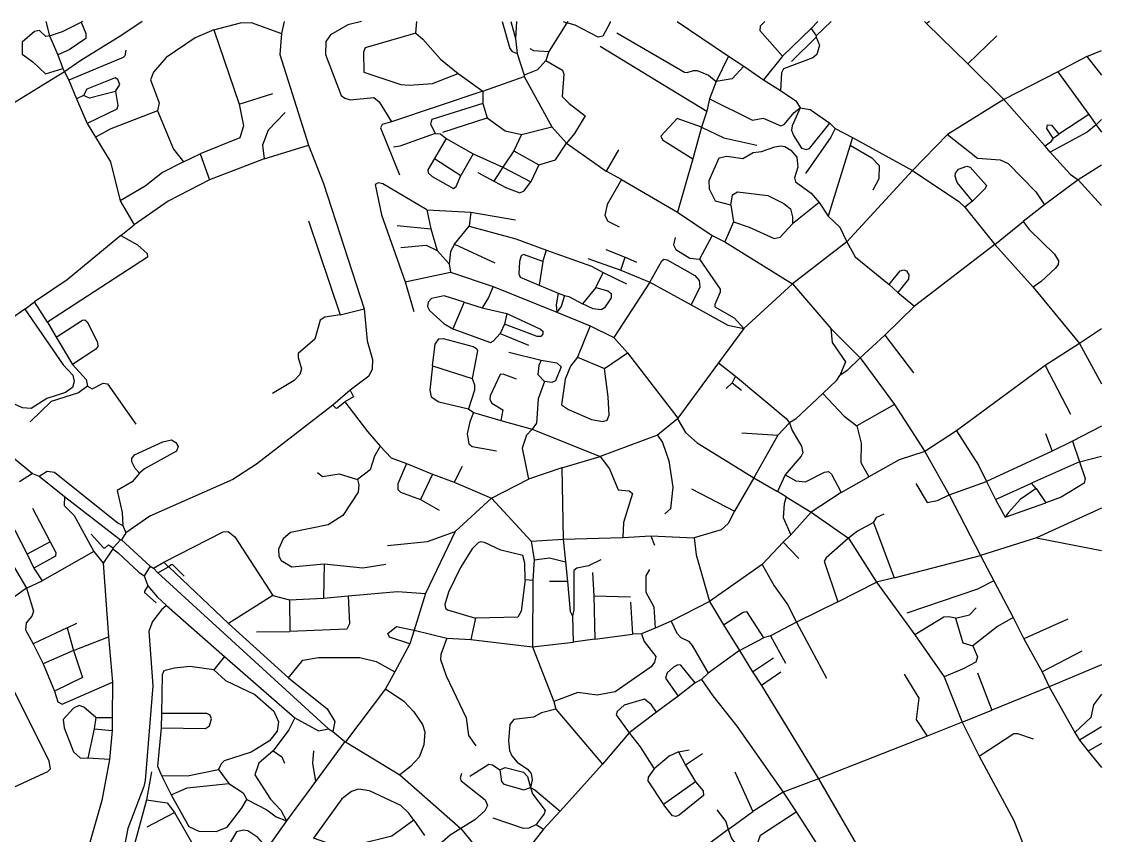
# Model space of a CAD drawing. Header units: inches. Extents: x 13510994 to 13518474, y 3660267 to 3664767.
# Drawn here: x 13516364 to 13518474, y 3663177 to 3664767 of the extents above; entities that cross this region are included whole.
import ezdxf

# ---------------------------------------------------------------- set-up
doc = ezdxf.new("R2010")
doc.units = ezdxf.units.IN
doc.header["$MEASUREMENT"] = 0

msp = doc.modelspace()

# ---------------------------------------------------------------- linework, layer by layer
for points in [[(13516410.9, 3664767.3), (13516418.3, 3664739.4)], [(13516599.6, 3664767.3), (13516557.9, 3664739.6), (13516479.4, 3664691.6), (13516447.7, 3664669.1)], [(13516482.5, 3664767.3), (13516479.8, 3664765.9)], [(13516876.9, 3664767.3), (13516871.7, 3664743.9)], [(13517027.7, 3664767.3), (13517001.2, 3664761), (13516967.3, 3664741.5), (13516958.2, 3664728.6), (13516957.9, 3664703.2), (13516988.4, 3664623.1), (13516995.2, 3664617.6), (13517005.9, 3664614.7), (13517052.1, 3664618.8), (13517062.8, 3664610.5), (13517086.5, 3664571.6)], [(13517134.5, 3664745), (13517136.4, 3664767.3)], [(13517302.8, 3664767.3), (13517317.8, 3664714.7), (13517322.8, 3664708.6), (13517332.2, 3664705.1)], [(13517319.6, 3664767.3), (13517328.8, 3664734.5)], [(13517330.8, 3664767.3), (13517328.8, 3664734.5)], [(13517422.1, 3664767.3), (13517429.6, 3664765.1)], [(13517514.1, 3664767.3), (13517514, 3664765.7), (13517499.9, 3664738.7), (13517490.6, 3664736.6), (13517445.6, 3664760.5), (13517429.6, 3664765.1)], [(13517431.3, 3664767.3), (13517429.6, 3664765.1)], [(13517645.1, 3664767.3), (13517745.3, 3664699.8)], [(13517816.6, 3664767.3), (13517807.4, 3664758.1), (13517806.6, 3664750.1), (13517850.8, 3664699.9)], [(13517919.6, 3664767.3), (13517906.7, 3664753.6)], [(13517946, 3664767.3), (13517916.7, 3664739.6)], [(13518128.6, 3664767.3), (13518132.4, 3664763.7)], [(13518138.4, 3664767.3), (13518132.4, 3664763.7)], [(13516418.3, 3664739.4), (13516410.9, 3664738.4), (13516398.6, 3664749.8), (13516389, 3664747.9), (13516364.8, 3664727.3), (13516364.5, 3664703.9), (13516385.9, 3664688.7), (13516410.2, 3664665.3), (13516444.2, 3664675.6)], [(13516418.3, 3664739.4), (13516443.6, 3664747.8), (13516479.8, 3664765.9)], [(13516479.8, 3664765.9), (13516489.1, 3664744.1), (13516489, 3664734.2), (13516456.8, 3664712), (13516434.6, 3664702.4)], [(13516739.4, 3664751.3), (13516702.8, 3664735.8), (13516646.2, 3664697), (13516621.2, 3664668.6), (13516615.5, 3664653.7), (13516632.8, 3664608.6), (13516629.5, 3664593.2)], [(13516739.4, 3664751.3), (13516791.7, 3664765.1), (13516812.2, 3664765.6), (13516871.7, 3664743.9)], [(13516739.4, 3664751.3), (13516789, 3664605.8)], [(13517429.6, 3664765.1), (13517394.2, 3664708.6)], [(13517906.7, 3664753.6), (13517850.8, 3664699.9)], [(13517906.7, 3664753.6), (13517916.7, 3664739.6)], [(13518132.4, 3664763.7), (13518213.2, 3664684.5)], [(13516418.3, 3664739.4), (13516434.6, 3664702.4)], [(13516871.7, 3664743.9), (13516868.7, 3664703.1), (13516924.5, 3664525.9)], [(13517134.5, 3664745), (13517035.1, 3664715.8), (13517032, 3664707.8), (13517032.6, 3664668.6), (13517105.1, 3664644.6), (13517121.3, 3664643.2), (13517166.5, 3664646.1), (13517216.9, 3664665.8)], [(13517134.5, 3664745), (13517148, 3664733.1), (13517182.6, 3664693.9), (13517216.9, 3664665.8)], [(13517328.8, 3664734.5), (13517332.2, 3664705.1)], [(13517527.2, 3664745.6), (13517659, 3664668.8), (13517664.8, 3664667.5), (13517677.2, 3664671.9), (13517684.2, 3664671.5), (13517706.1, 3664662.5), (13517721.5, 3664650.2)], [(13517916.7, 3664736.6), (13517923.2, 3664721.1), (13517918.1, 3664702.7), (13517910.2, 3664696.4), (13517853, 3664675.2), (13517849.1, 3664667.1), (13517847.2, 3664632.9)], [(13517916.7, 3664736.6), (13517868.7, 3664689.6)], [(13517916.7, 3664739.6), (13517916.7, 3664736.6)], [(13518269.7, 3664739.6), (13518213.2, 3664684.5)], [(13516567.2, 3664711.6), (13516565.5, 3664700.6), (13516562, 3664697), (13516456.2, 3664653.1)], [(13517332.2, 3664705.1), (13517346.2, 3664662.6)], [(13517356.7, 3664714.6), (13517364.4, 3664710.8), (13517394.2, 3664708.6)], [(13517394.2, 3664708.6), (13517388.2, 3664691.6)], [(13517494.2, 3664719.6), (13517702.7, 3664592.4)], [(13518445.5, 3664699.4), (13518474.1, 3664710.6)], [(13516434.6, 3664702.4), (13516444.2, 3664675.6)], [(13517388.2, 3664691.6), (13517372.3, 3664673.1), (13517346.2, 3664662.6)], [(13517388.2, 3664691.6), (13517421.1, 3664672.5), (13517423.4, 3664664.4), (13517420.3, 3664621.1), (13517433.8, 3664607.1), (13517464.9, 3664583.1), (13517444, 3664548.3), (13517428.5, 3664529.4)], [(13517745.3, 3664699.8), (13517721.5, 3664650.2)], [(13517745.3, 3664699.8), (13517775.3, 3664680.4)], [(13517850.8, 3664699.9), (13517813.4, 3664653.6)], [(13518213.2, 3664684.5), (13518283.7, 3664615)], [(13518445.5, 3664699.4), (13518389.3, 3664669.1)], [(13518445.5, 3664699.4), (13518474.1, 3664662.8)], [(13516447.7, 3664669.1), (13516294.5, 3664575.1), (13516290.1, 3664573.8), (13516286.2, 3664574.6)], [(13516444.2, 3664675.6), (13516447.7, 3664669.1)], [(13516447.7, 3664669.1), (13516456.2, 3664653.1)], [(13517216.9, 3664665.8), (13517265.3, 3664631.6)], [(13517346.2, 3664662.6), (13517345.7, 3664660.1)], [(13517775.3, 3664680.4), (13517752.7, 3664655.2), (13517721.5, 3664650.2)], [(13517775.3, 3664680.4), (13517813.4, 3664653.6)], [(13518389.3, 3664669.1), (13518283.7, 3664615)], [(13518389.3, 3664669.1), (13518449.9, 3664585.8)], [(13516456.2, 3664653.1), (13516471.2, 3664616.1)], [(13516547, 3664631), (13516555.6, 3664644.1), (13516552, 3664654.1), (13516546.6, 3664657.1), (13516490.9, 3664635.4), (13516484.7, 3664623.1)], [(13517265.3, 3664631.6), (13517345.7, 3664660.1)], [(13517345.7, 3664660.1), (13517399.9, 3664561.6)], [(13517721.5, 3664650.2), (13517708.3, 3664616.4)], [(13517813.4, 3664653.6), (13517847.2, 3664632.9)], [(13516484.7, 3664623.1), (13516471.2, 3664616.1)], [(13516547, 3664631), (13516496.6, 3664617.4), (13516484.7, 3664623.1)], [(13516547, 3664631), (13516552, 3664603.6), (13516549.8, 3664596.3), (13516491.6, 3664568.4)], [(13516789, 3664605.8), (13516854.7, 3664627.1)], [(13517265.3, 3664631.6), (13517086.5, 3664571.6)], [(13517265.3, 3664631.6), (13517265.2, 3664607.1)], [(13517847.2, 3664632.9), (13517876.9, 3664612.5), (13517885.5, 3664598.6)], [(13516471.2, 3664616.1), (13516491.6, 3664568.4)], [(13516789, 3664605.8), (13516797.2, 3664563.8), (13516789.9, 3664540.4), (13516712.5, 3664508.9)], [(13517265.2, 3664607.1), (13517165.4, 3664575.7), (13517163.1, 3664567.6), (13517171.9, 3664548.7)], [(13517265.2, 3664607.1), (13517273.5, 3664579.4)], [(13517708.3, 3664616.4), (13517702.7, 3664592.4)], [(13517708.3, 3664616.4), (13517792, 3664574.9), (13517813, 3664578.6), (13517847.5, 3664563.4), (13517853.9, 3664566.1), (13517873.6, 3664589.7), (13517885.5, 3664598.6)], [(13517885.5, 3664598.6), (13517869.6, 3664563.4), (13517868.6, 3664554.8), (13517872.3, 3664544.6), (13517888.2, 3664520.1), (13517897, 3664517.2), (13517903.6, 3664519.3), (13517943.2, 3664568.6)], [(13517885.5, 3664598.6), (13517904.8, 3664595.3), (13517943.2, 3664568.6)], [(13518283.7, 3664615), (13518173.2, 3664546.5)], [(13518283.7, 3664615), (13518364.1, 3664523.9)], [(13516629.5, 3664593.2), (13516538.2, 3664557.7), (13516507.8, 3664541.2)], [(13516629.5, 3664593.2), (13516660.3, 3664518.2), (13516679.8, 3664493.5)], [(13516878.7, 3664589.6), (13516845.5, 3664555.1), (13516834.6, 3664526.1), (13516837.9, 3664499)], [(13517186.7, 3664551.1), (13517273.5, 3664579.4)], [(13517273.5, 3664579.4), (13517308.9, 3664553.6), (13517340.7, 3664546.5)], [(13517692.6, 3664561.2), (13517645.1, 3664578), (13517612.9, 3664543.7), (13517616.6, 3664536.4), (13517675.9, 3664498.8)], [(13517702.7, 3664592.4), (13517692.6, 3664561.2)], [(13518449.9, 3664585.8), (13518390.7, 3664547.6)], [(13518449.9, 3664585.8), (13518463.8, 3664565.8)], [(13516491.6, 3664568.4), (13516507.8, 3664541.2)], [(13517086.5, 3664571.6), (13517068.4, 3664566.1), (13517065.2, 3664559.9), (13517102.2, 3664467.6)], [(13517340.7, 3664546.5), (13517399.9, 3664561.6)], [(13517399.9, 3664561.6), (13517428.5, 3664529.4)], [(13517692.6, 3664561.2), (13517675.9, 3664498.8)], [(13517692.6, 3664561.2), (13517736.3, 3664539.9), (13517800.7, 3664526.1)], [(13517953.7, 3664558.1), (13517945, 3664541.6), (13517895.7, 3664470.1)], [(13517943.2, 3664568.6), (13517953.7, 3664558.1)], [(13517953.7, 3664558.1), (13517987.8, 3664540.7)], [(13518379.7, 3664539.6), (13518367.3, 3664558.6), (13518368.9, 3664565.7), (13518376.3, 3664564.7), (13518390.7, 3664547.6)], [(13518463.8, 3664565.8), (13518446.6, 3664551.3), (13518374.3, 3664511.9)], [(13518474.1, 3664575.7), (13518463.8, 3664565.8)], [(13518463.8, 3664565.8), (13518474.1, 3664550.9)], [(13516507.8, 3664541.2), (13516537.1, 3664493.4), (13516556.2, 3664416.9)], [(13517171.9, 3664548.7), (13517103.1, 3664523.8), (13517090.7, 3664522.1)], [(13517193.5, 3664539), (13517170.5, 3664499.7)], [(13517171.9, 3664548.7), (13517182.1, 3664547.7), (13517193.5, 3664539)], [(13517193.5, 3664539), (13517246, 3664509.1)], [(13517340.7, 3664546.5), (13517325.8, 3664514.5)], [(13517987.8, 3664540.7), (13517983.4, 3664526)], [(13517987.8, 3664540.7), (13518104.7, 3664476.3)], [(13518173.2, 3664546.5), (13518104.7, 3664476.3)], [(13518173.2, 3664546.5), (13518231.8, 3664500.6), (13518276.1, 3664497.3), (13518292.1, 3664490.1), (13518345.8, 3664434.4), (13518363.2, 3664409.4)], [(13518379.7, 3664539.6), (13518374.4, 3664531.5), (13518364.1, 3664523.9)], [(13518379.7, 3664539.6), (13518390.7, 3664547.6)], [(13516837.9, 3664499), (13516924.5, 3664525.9)], [(13516924.5, 3664525.9), (13516954, 3664450.6), (13517033, 3664206.1)], [(13517325.8, 3664514.5), (13517304.1, 3664482.9)], [(13517325.8, 3664514.5), (13517374.3, 3664487.3)], [(13517374.3, 3664487.3), (13517407.2, 3664497.4), (13517428.5, 3664529.4)], [(13517428.5, 3664529.4), (13517506.5, 3664475.2)], [(13517530.2, 3664516.6), (13517506.5, 3664475.2)], [(13517749.7, 3664408.7), (13517719.9, 3664416.4), (13517708.2, 3664439.7), (13517707.5, 3664456.5), (13517726.8, 3664500.8), (13517742.2, 3664504.3), (13517773.5, 3664499.4), (13517793.5, 3664511.5), (13517810.1, 3664513.3), (13517835.8, 3664522.8), (13517847.9, 3664524.6), (13517855.1, 3664523.4), (13517867.1, 3664516), (13517878.9, 3664502.5), (13517880.6, 3664482.8), (13517874.3, 3664461.7), (13517876.3, 3664454.2), (13517907, 3664431.8), (13517922.5, 3664413.4)], [(13517983.4, 3664526), (13517940.1, 3664386.7)], [(13517983.4, 3664526), (13518025.5, 3664500.7), (13518039.5, 3664486.1), (13518038.9, 3664460), (13518027.7, 3664438.1)], [(13518374.3, 3664511.9), (13518364.1, 3664523.9)], [(13516679.8, 3664493.5), (13516639.2, 3664472.2), (13516605.5, 3664445.4), (13516556.2, 3664416.9)], [(13516679.8, 3664493.5), (13516712.5, 3664508.9)], [(13516712.5, 3664508.9), (13516731, 3664458.1)], [(13516837.9, 3664499), (13516731, 3664458.1)], [(13517170.5, 3664499.7), (13517157.4, 3664477.7), (13517158.5, 3664472), (13517165.8, 3664464.5), (13517208.1, 3664441.3), (13517213.2, 3664445.2), (13517222.3, 3664466.2)], [(13517170.5, 3664499.7), (13517222.3, 3664466.2)], [(13517246, 3664509.1), (13517222.3, 3664466.2)], [(13517246, 3664509.1), (13517304.1, 3664482.9)], [(13517675.9, 3664498.8), (13517645.5, 3664395.1)], [(13518374.3, 3664511.9), (13518412.9, 3664469), (13518428.5, 3664458.1)], [(13517255.2, 3664472.6), (13517286.7, 3664455.7)], [(13517304.1, 3664482.9), (13517286.7, 3664455.7)], [(13517304.1, 3664482.9), (13517358.7, 3664453.9)], [(13517374.3, 3664487.3), (13517358.7, 3664453.9)], [(13517536.1, 3664458.8), (13517506.5, 3664475.2)], [(13518104.7, 3664476.3), (13517976.9, 3664337)], [(13518104.7, 3664476.3), (13518195.3, 3664415.4), (13518207.4, 3664404.3)], [(13518222.4, 3664416.2), (13518192.2, 3664452.8), (13518188.4, 3664465.4), (13518189.1, 3664470.9), (13518195.1, 3664479.1), (13518211.4, 3664485), (13518217.9, 3664482.5), (13518249.3, 3664447.1), (13518246.9, 3664441.2), (13518222.4, 3664416.2)], [(13518474.1, 3664486.4), (13518428.5, 3664458.1)], [(13516731, 3664458.1), (13516650.2, 3664416), (13516583.7, 3664370.3)], [(13517155.5, 3664399.5), (13517069.8, 3664450.4), (13517060.7, 3664451.9), (13517055, 3664448.7), (13517067.3, 3664389.7), (13517113.4, 3664258.6)], [(13517286.7, 3664455.7), (13517311.2, 3664442.7), (13517337.7, 3664432.7), (13517346, 3664436.2), (13517358.7, 3664453.9)], [(13517536.1, 3664458.8), (13517507.9, 3664410), (13517503.4, 3664388.2), (13517509.2, 3664377.1), (13517531.7, 3664366.1)], [(13517536.1, 3664458.8), (13517645.5, 3664395.1)], [(13518428.5, 3664458.1), (13518363.2, 3664409.4)], [(13518428.5, 3664458.1), (13518474.1, 3664407.9)], [(13517749.7, 3664408.7), (13517753, 3664428.9), (13517762.7, 3664434.8), (13517822.5, 3664427.6), (13517853.6, 3664412), (13517866.5, 3664401.2), (13517870.6, 3664385.6), (13517870.1, 3664372.1)], [(13516556.2, 3664416.9), (13516583.7, 3664370.3)], [(13517749.7, 3664408.7), (13517755, 3664376)], [(13517922.5, 3664413.4), (13517870.1, 3664372.1)], [(13517922.5, 3664413.4), (13517940.1, 3664386.7)], [(13518222.4, 3664416.2), (13518207.4, 3664404.3)], [(13518363.2, 3664409.4), (13518321.2, 3664376.7)], [(13517155.5, 3664399.5), (13517241.9, 3664395)], [(13517155.5, 3664399.5), (13517163.7, 3664362.4)], [(13517241.9, 3664395), (13517238.5, 3664367.3)], [(13517241.9, 3664395), (13517328.7, 3664380.1)], [(13517645.5, 3664395.1), (13517713.7, 3664349.1)], [(13518207.4, 3664404.3), (13518266, 3664331.6)], [(13516557.4, 3664349.5), (13516583.7, 3664370.3)], [(13516924.2, 3664377.6), (13516986.4, 3664194.4)], [(13517097.7, 3664368.6), (13517163.7, 3664362.4)], [(13517210, 3664332.1), (13517238.5, 3664367.3)], [(13517238.5, 3664367.3), (13517329.6, 3664342.4), (13517389.3, 3664320.6)], [(13517755, 3664376), (13517738.2, 3664336.6)], [(13517755, 3664376), (13517785.5, 3664365.8), (13517834.7, 3664343.6), (13517846.3, 3664346.1), (13517870.1, 3664372.1)], [(13517940.1, 3664386.7), (13517962.9, 3664365.8), (13517976.9, 3664337)], [(13518266, 3664331.6), (13518321.2, 3664376.7)], [(13518321.2, 3664376.7), (13518333, 3664360.9), (13518382.7, 3664312.9), (13518390.5, 3664299.6), (13518389.8, 3664292.8), (13518384.2, 3664285.5), (13518356.4, 3664259.4), (13518340.7, 3664248.5)], [(13516557.4, 3664349.5), (13516452.4, 3664262.8), (13516388.7, 3664219.6)], [(13516557.4, 3664349.5), (13516590.1, 3664331), (13516609.4, 3664313.8), (13516609.5, 3664306.7), (13516414, 3664180.1)], [(13517163.7, 3664362.4), (13517175.9, 3664319.6)], [(13517641.2, 3664345.6), (13517638, 3664331), (13517642.7, 3664322), (13517669.9, 3664304.7), (13517688.7, 3664302.8)], [(13517713.7, 3664349.1), (13517688.7, 3664302.8)], [(13517713.7, 3664349.1), (13517738.2, 3664336.6)], [(13517104.7, 3664325.6), (13517154.3, 3664330.5), (13517175.9, 3664319.6)], [(13517210, 3664332.1), (13517201.7, 3664318.1), (13517199.5, 3664293.9)], [(13517210, 3664332.1), (13517288.7, 3664295.6)], [(13517738.2, 3664336.6), (13517870.4, 3664254.8)], [(13517976.9, 3664337), (13517870.4, 3664254.8)], [(13517976.9, 3664337), (13517992.8, 3664307.6), (13518059.3, 3664253.1)], [(13518266, 3664331.6), (13518108.6, 3664211.1)], [(13518266, 3664331.6), (13518340.7, 3664248.5)], [(13517175.9, 3664319.6), (13517199.5, 3664293.9)], [(13517382.6, 3664298.6), (13517344.8, 3664312), (13517339.9, 3664309.3), (13517337.1, 3664298.2), (13517335.8, 3664274.2), (13517338.1, 3664267.5), (13517375.2, 3664252.1)], [(13517382.6, 3664298.6), (13517389.3, 3664320.6)], [(13517389.3, 3664320.6), (13517477.6, 3664289), (13517500.5, 3664276.7)], [(13517470.7, 3664304.1), (13517535.2, 3664281.6)], [(13517505.7, 3664322.1), (13517543.1, 3664306.9)], [(13517535.2, 3664281.6), (13517543.1, 3664306.9)], [(13517543.1, 3664306.9), (13517565.7, 3664297.1)], [(13517199.5, 3664293.9), (13517201.9, 3664277.8)], [(13517382.6, 3664298.6), (13517375.2, 3664252.1)], [(13517591.4, 3664257.7), (13517614.7, 3664299.8), (13517619, 3664302.8), (13517625.2, 3664301.7), (13517679.6, 3664270.9), (13517688.3, 3664261.2), (13517689.5, 3664248.2), (13517672.1, 3664213.4)], [(13517688.7, 3664302.8), (13517729.3, 3664244.6), (13517728.9, 3664238.5), (13517718.4, 3664214.6), (13517718.7, 3664209.9), (13517756.2, 3664188), (13517775.1, 3664167.1)], [(13518059.3, 3664253.1), (13518080.8, 3664279.9), (13518087.8, 3664282.1), (13518093.4, 3664279.9), (13518097.7, 3664272.1), (13518096.9, 3664263.6), (13518076.5, 3664237.7)], [(13517113.4, 3664258.6), (13517201.9, 3664277.8)], [(13517201.9, 3664277.8), (13517285.1, 3664249.2)], [(13517485.8, 3664247.8), (13517500.5, 3664276.7)], [(13517500.5, 3664276.7), (13517545.7, 3664254.6)], [(13517535.2, 3664281.6), (13517591.4, 3664257.7)], [(13517113.4, 3664258.6), (13517130.2, 3664200.6)], [(13517285.1, 3664249.2), (13517276.5, 3664227.7), (13517263.8, 3664207.6)], [(13517285.1, 3664249.2), (13517409.5, 3664199.5)], [(13517375.2, 3664252.1), (13517412.7, 3664236.6)], [(13517485.8, 3664247.8), (13517509.7, 3664241.3), (13517516.3, 3664235.6), (13517516.3, 3664227.5), (13517502.7, 3664207.6), (13517496.4, 3664203.7), (13517480.7, 3664205.6), (13517459.9, 3664215.4)], [(13517485.8, 3664247.8), (13517459.9, 3664215.4)], [(13517591.4, 3664257.7), (13517521.2, 3664149.6)], [(13517591.4, 3664257.7), (13517672.1, 3664213.4)], [(13517870.4, 3664254.8), (13517775.1, 3664167.1)], [(13517870.4, 3664254.8), (13517945.4, 3664167.7)], [(13518059.3, 3664253.1), (13518076.5, 3664237.7)], [(13518340.7, 3664248.5), (13518431.3, 3664138)], [(13516370.2, 3664205.1), (13516388.7, 3664219.6)], [(13516414, 3664180.1), (13516388.7, 3664219.6)], [(13517228.4, 3664218.9), (13517189.5, 3664231.5), (13517164.7, 3664226.1), (13517158, 3664218.7), (13517157.2, 3664210.4), (13517160.8, 3664202.6), (13517189.1, 3664176.9), (13517206.4, 3664166.7)], [(13517228.4, 3664218.9), (13517206.4, 3664166.7)], [(13517228.4, 3664218.9), (13517263.8, 3664207.6)], [(13517412.7, 3664236.6), (13517408.5, 3664213.6), (13517409.5, 3664199.5)], [(13517424.7, 3664231.6), (13517418, 3664210.7), (13517409.5, 3664199.5)], [(13517412.7, 3664236.6), (13517424.7, 3664231.6)], [(13517424.7, 3664231.6), (13517433.1, 3664230), (13517459.9, 3664215.4)], [(13518076.5, 3664237.7), (13518108.6, 3664211.1)], [(13516370.2, 3664205.1), (13516281.3, 3664143.2)], [(13516370.2, 3664205.1), (13516444.6, 3664096.6), (13516463.7, 3664076.5), (13516466.7, 3664063.7), (13516463.4, 3664052.3), (13516449.6, 3664042.3), (13516413.2, 3664030.5), (13516382.6, 3664011), (13516365.7, 3664012.6), (13516324.7, 3664031.3), (13516316.2, 3664039.1), (13516314.9, 3664051.1), (13516321.2, 3664075), (13516303.5, 3664113)], [(13516986.4, 3664194.4), (13517033, 3664206.1)], [(13517033, 3664206.1), (13517039.4, 3664143.2), (13517049.7, 3664106.9), (13517048.8, 3664088.2), (13517042.1, 3664074.4), (13517006, 3664046.9)], [(13517263.8, 3664207.6), (13517312.1, 3664196.5)], [(13517409.5, 3664199.5), (13517475, 3664172.4)], [(13517672.1, 3664213.4), (13517743.9, 3664173.8), (13517775.1, 3664167.1)], [(13518108.6, 3664211.1), (13518050.7, 3664154.1)], [(13516414, 3664180.1), (13516431.4, 3664150.6)], [(13516431.4, 3664150.6), (13516482.6, 3664183.9), (13516487.4, 3664184.6), (13516491.5, 3664180.7), (13516512, 3664140.6), (13516512.5, 3664132.2), (13516508.6, 3664127.3), (13516463.1, 3664097.3)], [(13516986.4, 3664194.4), (13516956.3, 3664189.3), (13516947.5, 3664183.8), (13516936.7, 3664146.4), (13516904.5, 3664118.8), (13516904.1, 3664111), (13516910.5, 3664088.5), (13516907.6, 3664077.6), (13516896.2, 3664065.6), (13516854.2, 3664040.6)], [(13517312.1, 3664196.5), (13517377.7, 3664166.2), (13517382.4, 3664162), (13517382.7, 3664156.4), (13517378.8, 3664151.8), (13517371.2, 3664152), (13517307.7, 3664176.2)], [(13517312.1, 3664196.5), (13517307.7, 3664176.2)], [(13517206.4, 3664166.7), (13517279.9, 3664140.3), (13517286.3, 3664143.1), (13517299, 3664157.7)], [(13517307.7, 3664176.2), (13517299, 3664157.7)], [(13517299, 3664157.7), (13517354.7, 3664134.6)], [(13517475, 3664172.4), (13517450.3, 3664111.5)], [(13517475, 3664172.4), (13517521.2, 3664149.6)], [(13517775.1, 3664167.1), (13517726, 3664100.5)], [(13517945.4, 3664167.7), (13518002.9, 3664110.1)], [(13517945.4, 3664167.7), (13517948.1, 3664140.3), (13517973.9, 3664102), (13517962.6, 3664075.6)], [(13518474.1, 3664166.6), (13518431.3, 3664138)], [(13516431.4, 3664150.6), (13516463.1, 3664097.3)], [(13517166.6, 3664094.3), (13517172.1, 3664136.6), (13517179.2, 3664147.5), (13517187.7, 3664147.8), (13517246.1, 3664132), (13517253, 3664128.3), (13517254.8, 3664123.5), (13517244.3, 3664069.6)], [(13517521.2, 3664149.6), (13517548, 3664120)], [(13518050.7, 3664154.1), (13518002.9, 3664110.1)], [(13518050.7, 3664154.1), (13518106.7, 3664080.6)], [(13518431.3, 3664138), (13518364.4, 3664095.2)], [(13518431.3, 3664138), (13518474.1, 3664059.1)], [(13517315.7, 3664121.1), (13517379.3, 3664105.4)], [(13517503.1, 3664089.5), (13517548, 3664120)], [(13517548, 3664120), (13517646.2, 3663992.1)], [(13516463.1, 3664097.3), (13516489.7, 3664068), (13516492.2, 3664054.6)], [(13517166.6, 3664094.3), (13517161.6, 3664047.1), (13517163.9, 3664034.1), (13517179.1, 3664024), (13517237.2, 3664010.6)], [(13517166.6, 3664094.3), (13517244.3, 3664069.6)], [(13517379.3, 3664105.4), (13517374.9, 3664095), (13517372.9, 3664077.3), (13517386, 3664063.5)], [(13517379.3, 3664105.4), (13517409.7, 3664100.3), (13517418, 3664092.2), (13517407.1, 3664065.1), (13517400.1, 3664062.1), (13517386, 3664063.5)], [(13517450.3, 3664111.5), (13517436.8, 3664093.6), (13517425.9, 3664068.6), (13517419, 3664018.5), (13517432.7, 3664009.3), (13517477.7, 3663989.8), (13517500, 3663985.6), (13517508, 3663988.5), (13517511.8, 3663997.9), (13517510.4, 3664034.1), (13517503.1, 3664089.5)], [(13517450.3, 3664111.5), (13517503.1, 3664089.5)], [(13517726, 3664100.5), (13517646.2, 3663992.1)], [(13517726, 3664100.5), (13517759.2, 3664074.1)], [(13518002.9, 3664110.1), (13517977.1, 3664085.2), (13517962.6, 3664075.6)], [(13518002.9, 3664110.1), (13518069.5, 3664018.8)], [(13518364.4, 3664095.2), (13518190.9, 3663967.2)], [(13518364.4, 3664095.2), (13518413.7, 3664000.1)], [(13517331.2, 3664068.6), (13517304.7, 3664078.2), (13517298.8, 3664077.7), (13517279.7, 3664035.6), (13517278.6, 3664028.6), (13517282.9, 3664021.3), (13517304.5, 3664008.3), (13517300.4, 3663987.8)], [(13517759.2, 3664074.1), (13517752.2, 3664061.1)], [(13517759.2, 3664074.1), (13517858.1, 3663991.5), (13517864.8, 3663983)], [(13517929.7, 3664040.5), (13517956.9, 3664066.2), (13517962.6, 3664075.6)], [(13516175.7, 3664056), (13516384.7, 3663884.1)], [(13516492.2, 3664054.6), (13516474.6, 3664041.4), (13516421.4, 3664024.6), (13516380.7, 3663985.1)], [(13516492.2, 3664054.6), (13516501.6, 3664049.4), (13516523.1, 3664060.4), (13516531.4, 3664059.5), (13516586.7, 3663980.1)], [(13517244.3, 3664069.6), (13517248.7, 3664057.4), (13517248.6, 3664047), (13517237.2, 3664010.6)], [(13517386, 3664063.5), (13517373.1, 3664029.9), (13517370.1, 3663982.4), (13517361.9, 3663970.7)], [(13517752.2, 3664061.1), (13517740.7, 3664050.1)], [(13517752.2, 3664061.1), (13517770.7, 3664046.6)], [(13517006, 3664046.9), (13516972.2, 3664017.6)], [(13517006, 3664046.9), (13517012.6, 3664033.9), (13516995.2, 3664023.8)], [(13517929.7, 3664040.5), (13517876.2, 3663990.1), (13517864.8, 3663983)], [(13517929.7, 3664040.5), (13517971.2, 3663996.1), (13517996.4, 3663976.9)], [(13516972.2, 3664017.6), (13516823.1, 3663901.9), (13516776.6, 3663872.3), (13516614.6, 3663800.3), (13516567.7, 3663768.1)], [(13516972.2, 3664017.6), (13516977.1, 3664012.1), (13516979.8, 3664011.6), (13516995.2, 3664023.8)], [(13516995.2, 3664023.8), (13517039.5, 3663965.8), (13517064.4, 3663937.6)], [(13517237.2, 3664010.6), (13517247.2, 3664003.1)], [(13518069.5, 3664018.8), (13517996.4, 3663976.9)], [(13518069.5, 3664018.8), (13518129, 3663927.3)], [(13517247.2, 3664003.1), (13517239.5, 3663985.2), (13517234.3, 3663961.6), (13517237.6, 3663941.8), (13517244.5, 3663936.6), (13517291.7, 3663928.6)], [(13517247.2, 3664003.1), (13517300.4, 3663987.8)], [(13517300.4, 3663987.8), (13517361.9, 3663970.7)], [(13517645.7, 3663991.1), (13517606.7, 3663958.6)], [(13517646.2, 3663992.1), (13517645.7, 3663991.1)], [(13517645.7, 3663991.1), (13517661.1, 3663964.4), (13517684.2, 3663943.6), (13517794.6, 3663875.5)], [(13517361.9, 3663970.7), (13517350.3, 3663958.6), (13517342.1, 3663933.7), (13517354.2, 3663872.8)], [(13517361.9, 3663970.7), (13517494.7, 3663917.3)], [(13517864.8, 3663983), (13517841.7, 3663959.2)], [(13517864.8, 3663983), (13517869.9, 3663968.2), (13517888.1, 3663937.1), (13517890.4, 3663924.4), (13517887.5, 3663918), (13517856.3, 3663881.6)], [(13517996.4, 3663976.9), (13518004.5, 3663943.1), (13518004.1, 3663905.3), (13518019.7, 3663877.3)], [(13518190.9, 3663967.2), (13518129, 3663927.3)], [(13518190.9, 3663967.2), (13518234.2, 3663900.1), (13518249.6, 3663868.2)], [(13518474.1, 3663976.8), (13518417.9, 3663947.3)], [(13516594, 3663884.9), (13516585.4, 3663893.7), (13516578.8, 3663907.1), (13516579, 3663913.4), (13516584.2, 3663920.3), (13516639.7, 3663946.1), (13516656.8, 3663949.5), (13516664.8, 3663944.8), (13516669.4, 3663936.8), (13516666.6, 3663927.6), (13516603.7, 3663893), (13516594, 3663884.9)], [(13517606.7, 3663958.6), (13517494.7, 3663917.3)], [(13517606.7, 3663958.6), (13517616, 3663944.4), (13517628.8, 3663908.5), (13517636.3, 3663857.2), (13517632.2, 3663814.8), (13517620.7, 3663805.1)], [(13517771.2, 3663963.4), (13517841.7, 3663959.2)], [(13517841.7, 3663959.2), (13517794.6, 3663875.5)], [(13518364.6, 3663961.9), (13518377.7, 3663927.6)], [(13518417.9, 3663947.3), (13518377.7, 3663927.6)], [(13518417.9, 3663947.3), (13518431.3, 3663906.9)], [(13517064.4, 3663937.6), (13517053.3, 3663917.6), (13517045.2, 3663890.9), (13517019.9, 3663872.4)], [(13517064.4, 3663937.6), (13517086.1, 3663914.3), (13517116, 3663903.2)], [(13518129, 3663927.3), (13518078.8, 3663910.7), (13518019.7, 3663877.3)], [(13518129, 3663927.3), (13518176.5, 3663842.2)], [(13518377.7, 3663927.6), (13518249.6, 3663868.2)], [(13517116, 3663903.2), (13517098.9, 3663864.1), (13517099.1, 3663852.4), (13517104.3, 3663847.8), (13517143.4, 3663832.9)], [(13517116, 3663903.2), (13517167.1, 3663882.7)], [(13517419.7, 3663894.9), (13517494.7, 3663917.3)], [(13517494.7, 3663917.3), (13517512.8, 3663893.3), (13517529.5, 3663852.1), (13517551, 3663850.4), (13517557.6, 3663844.6), (13517540, 3663788), (13517539.1, 3663758.7)], [(13518431.3, 3663906.9), (13518337.8, 3663864.8)], [(13518431.3, 3663906.9), (13518442.5, 3663874.1), (13518440.7, 3663864.9), (13518395.6, 3663837.4), (13518365.8, 3663826.4)], [(13518431.3, 3663906.9), (13518474.1, 3663917.9)], [(13516384.7, 3663884.1), (13516359.7, 3663867.6)], [(13516384.7, 3663884.1), (13516397.7, 3663878.6)], [(13516397.7, 3663878.6), (13516413.4, 3663888.6), (13516428.2, 3663886.5), (13516552.1, 3663786.9), (13516561.2, 3663782.6)], [(13516594, 3663884.9), (13516579.8, 3663868), (13516550.2, 3663851), (13516560.4, 3663808), (13516561.2, 3663782.6)], [(13516941.7, 3663886.1), (13516951.8, 3663878.3), (13516984.4, 3663883.5), (13517019.9, 3663872.4)], [(13517167.1, 3663882.7), (13517143.4, 3663832.9)], [(13517167.1, 3663882.7), (13517209.2, 3663867.2)], [(13517224.7, 3663897.6), (13517209.2, 3663867.2)], [(13517419.7, 3663894.9), (13517354.2, 3663872.8)], [(13517419.7, 3663894.9), (13517422.1, 3663755.6)], [(13517856.3, 3663881.6), (13517840.8, 3663848.9)], [(13517856.3, 3663881.6), (13517876.8, 3663869.8), (13517896.1, 3663867.7), (13517932.8, 3663886.9), (13517940.9, 3663887.6), (13517946.5, 3663882.6), (13517965.7, 3663847.1)], [(13516397.7, 3663878.6), (13516447.7, 3663839.1)], [(13517019.9, 3663872.4), (13517022.6, 3663862.1), (13517021.8, 3663847.7), (13516991.5, 3663802.2), (13516962.9, 3663783.7), (13516889.2, 3663768.5), (13516875.1, 3663756.4), (13516865.8, 3663736.1), (13516866.6, 3663722.6), (13516871, 3663714), (13516892.1, 3663701.6), (13516955.3, 3663707.3)], [(13517209.2, 3663867.2), (13517282.3, 3663835.8)], [(13517282.3, 3663835.8), (13517354.2, 3663872.8)], [(13517794.6, 3663875.5), (13517757.1, 3663810.1)], [(13517794.6, 3663875.5), (13517840.8, 3663848.9)], [(13517965.7, 3663847.1), (13518019.7, 3663877.3)], [(13518111.7, 3663864.6), (13518133.9, 3663827.1), (13518153.6, 3663831.2), (13518176.5, 3663842.2)], [(13518176.5, 3663842.2), (13518249.6, 3663868.2)], [(13518249.6, 3663868.2), (13518267.2, 3663833)], [(13518267.2, 3663833), (13518337.8, 3663864.8)], [(13518346.9, 3663854.8), (13518337.8, 3663864.8)], [(13516447.7, 3663839.1), (13516447, 3663821.3), (13516466.5, 3663801.8), (13516504.6, 3663731.2)], [(13516447.7, 3663839.1), (13516556.7, 3663754.6)], [(13517672.7, 3663854.1), (13517757.1, 3663810.1)], [(13517858.2, 3663838.6), (13517840.8, 3663848.9)], [(13517965.7, 3663847.1), (13517907.1, 3663808.6)], [(13518176.5, 3663842.2), (13518238.1, 3663724)], [(13518346.9, 3663854.8), (13518315.3, 3663833), (13518292.3, 3663807.7), (13518286.1, 3663798.6)], [(13518346.9, 3663854.8), (13518365.8, 3663826.4)], [(13516304, 3663824), (13516318.4, 3663811.9), (13516350.8, 3663772), (13516374.6, 3663726.2)], [(13517143.4, 3663832.9), (13517179.7, 3663812.6)], [(13517282.3, 3663835.8), (13517211.2, 3663770.3)], [(13517282.3, 3663835.8), (13517359.3, 3663751.5)], [(13517858.2, 3663838.6), (13517854.4, 3663824.9), (13517852.3, 3663797.8), (13517867.3, 3663764.4)], [(13517858.2, 3663838.6), (13517907.1, 3663808.6)], [(13518267.2, 3663833), (13518286.1, 3663798.6)], [(13518286.1, 3663798.6), (13518365.8, 3663826.4)], [(13516384.7, 3663816.1), (13516419.2, 3663750.2)], [(13517757.1, 3663810.1), (13517744.4, 3663786.3), (13517730.7, 3663774.1), (13517678.4, 3663758.4)], [(13517907.1, 3663808.6), (13517867.3, 3663764.4)], [(13517907.1, 3663808.6), (13517979.7, 3663757.5)], [(13518028.8, 3663788.2), (13518035.5, 3663798.3), (13518049.7, 3663805.1)], [(13518474.1, 3663816.4), (13518347.4, 3663758.4)], [(13516561.2, 3663782.6), (13516567.7, 3663768.1)], [(13518028.8, 3663788.2), (13517997.2, 3663771.2), (13517979.7, 3663757.5)], [(13518028.8, 3663788.2), (13518069.4, 3663679.9)], [(13516499.7, 3663765.6), (13516523.7, 3663738.7), (13516527, 3663738.6), (13516533.3, 3663744.5), (13516542.7, 3663738.6)], [(13516556.7, 3663754.6), (13516542.7, 3663738.6)], [(13516556.7, 3663754.6), (13516558.7, 3663754.1)], [(13516567.7, 3663768.1), (13516558.7, 3663754.1)], [(13516641.7, 3663710.6), (13516757.6, 3663770.1), (13516767.6, 3663770.9), (13516780.2, 3663760), (13516854.5, 3663645.2)], [(13517078.7, 3663743.1), (13517157.1, 3663751.1), (13517211.2, 3663770.3)], [(13517211.2, 3663770.3), (13517153, 3663649.3)], [(13517359.3, 3663751.5), (13517422.1, 3663755.6)], [(13517422.1, 3663755.6), (13517539.1, 3663758.7)], [(13517422.1, 3663755.6), (13517426.9, 3663711.5)], [(13517539.1, 3663758.7), (13517593.7, 3663762)], [(13517593.7, 3663762), (13517678.4, 3663758.4)], [(13517593.7, 3663762), (13517600.7, 3663743.6)], [(13517678.4, 3663758.4), (13517681.9, 3663724.7), (13517708.1, 3663633.7)], [(13517852.3, 3663749.7), (13517867.3, 3663764.4)], [(13517979.7, 3663757.5), (13517936, 3663719.4), (13517932.4, 3663712.6), (13517959, 3663633.4)], [(13517979.7, 3663757.5), (13518034.4, 3663671.8)], [(13518347.4, 3663758.4), (13518238.1, 3663724)], [(13518347.4, 3663758.4), (13518474.1, 3663733.3)], [(13516419.2, 3663750.2), (13516374.6, 3663726.2)], [(13516419.2, 3663750.2), (13516430.4, 3663729.6), (13516429.9, 3663722.2), (13516387.8, 3663698.7)], [(13516541.7, 3663736.6), (13516523.2, 3663708.7)], [(13516542.7, 3663738.6), (13516541.7, 3663736.6)], [(13516541.7, 3663736.6), (13516552.1, 3663728.6), (13516592.6, 3663691.3), (13516603.2, 3663684.1)], [(13516558.7, 3663754.1), (13516615.2, 3663702.6)], [(13517347.7, 3663677.1), (13517347.5, 3663709), (13517343.1, 3663723.5), (13517300.2, 3663734.2), (13517268.7, 3663749.2), (13517260.5, 3663750.3), (13517255.8, 3663748.4), (13517244.5, 3663737), (13517221.2, 3663700.1), (13517198.1, 3663652.2), (13517190.9, 3663627.6), (13517192.5, 3663620.7), (13517196.3, 3663617.3), (13517250.7, 3663601.2)], [(13517359.3, 3663751.5), (13517365.2, 3663715.3)], [(13517852.3, 3663749.7), (13517810.8, 3663706.4)], [(13517852.3, 3663749.7), (13517882.7, 3663717.6)], [(13516288.9, 3663696), (13516333.1, 3663717.7), (13516339, 3663718.5), (13516373.2, 3663659.9)], [(13516374.6, 3663726.2), (13516387.8, 3663698.7)], [(13516504.6, 3663731.2), (13516403.6, 3663674.4)], [(13516504.6, 3663731.2), (13516523.2, 3663708.7)], [(13517365.2, 3663715.3), (13517363.2, 3663675.6)], [(13517365.2, 3663715.3), (13517395.4, 3663719.2), (13517426.9, 3663711.5)], [(13517495.7, 3663715.1), (13517471.6, 3663703.5), (13517448.8, 3663698.7), (13517442.8, 3663694.4), (13517443.2, 3663617.5), (13517440.2, 3663605.1)], [(13518069.4, 3663679.9), (13518238.1, 3663724)], [(13518238.1, 3663724), (13518264, 3663674.1)], [(13516387.8, 3663698.7), (13516403.6, 3663674.4)], [(13516523.2, 3663708.7), (13516533.8, 3663564.4)], [(13516615.2, 3663702.6), (13516603.2, 3663684.1)], [(13516615.2, 3663702.6), (13516621.2, 3663699.1)], [(13516621.2, 3663699.1), (13516641.7, 3663710.6)], [(13516621.2, 3663699.1), (13516630.2, 3663689.6)], [(13516630.2, 3663689.6), (13516650.7, 3663701.6)], [(13516641.7, 3663710.6), (13516650.7, 3663701.6)], [(13516650.7, 3663701.6), (13516651.7, 3663701.6)], [(13516681.2, 3663683.6), (13516659.5, 3663705.2), (13516656.3, 3663705.5), (13516651.7, 3663701.6)], [(13516651.7, 3663701.6), (13516768.2, 3663590.5)], [(13516955.3, 3663707.3), (13516953.7, 3663640.3)], [(13516955.3, 3663707.3), (13517030.4, 3663699.3), (13517075.7, 3663706.6)], [(13517426.9, 3663711.5), (13517430.9, 3663672.6)], [(13517590.7, 3663696.1), (13517584, 3663684), (13517583.7, 3663652), (13517599.7, 3663623.4), (13517602.3, 3663581.4)], [(13517810.8, 3663706.4), (13517708.1, 3663633.7)], [(13517810.8, 3663706.4), (13517834.7, 3663664.1), (13517860.8, 3663627.9), (13517878.2, 3663593.2)], [(13516373.2, 3663659.9), (13516403.6, 3663674.4)], [(13516603.2, 3663684.1), (13516610.4, 3663664.6)], [(13516630.2, 3663689.6), (13516963.7, 3663384.6)], [(13517347.7, 3663677.1), (13517339.9, 3663615.1), (13517333.7, 3663603.2), (13517250.7, 3663601.2)], [(13517347.7, 3663677.1), (13517363.2, 3663675.6)], [(13517363.2, 3663675.6), (13517362.1, 3663545.1)], [(13517430.9, 3663672.6), (13517395.7, 3663672.6)], [(13517430.9, 3663672.6), (13517435.6, 3663614.3), (13517440.2, 3663605.1)], [(13517479.7, 3663690.6), (13517481.9, 3663644.7)], [(13517959, 3663633.4), (13518034.4, 3663671.8)], [(13518069.4, 3663679.9), (13518034.4, 3663671.8)], [(13518034.4, 3663671.8), (13518109.8, 3663568.6)], [(13518264, 3663674.1), (13518231.7, 3663658), (13518093.7, 3663611.1)], [(13518264, 3663674.1), (13518302, 3663602.3)], [(13516373.2, 3663659.9), (13516327.3, 3663626.3)], [(13516373.2, 3663659.9), (13516387.2, 3663615.2), (13516383.8, 3663605.3), (13516372.8, 3663591.9), (13516371.4, 3663578.7), (13516386.2, 3663551.3)], [(13516610.4, 3663664.6), (13516603.8, 3663654), (13516603.8, 3663651.4), (13516626.7, 3663631.1)], [(13516610.4, 3663664.6), (13516628.4, 3663642.9), (13516646.8, 3663626.2)], [(13517001.9, 3663645.1), (13517098.5, 3663653.2), (13517153, 3663649.3)], [(13517153, 3663649.3), (13517130.7, 3663577.6)], [(13516854.5, 3663645.2), (13516768.2, 3663590.5)], [(13516854.5, 3663645.2), (13516887.6, 3663636.8)], [(13516887.6, 3663636.8), (13516953.7, 3663640.3)], [(13516887.6, 3663636.8), (13516887.7, 3663575.1)], [(13517001.9, 3663645.1), (13517004.8, 3663590.3), (13516999.4, 3663579.6), (13516887.7, 3663575.1)], [(13516953.7, 3663640.3), (13517001.9, 3663645.1)], [(13517481.9, 3663644.7), (13517553.7, 3663642.6)], [(13517481.9, 3663644.7), (13517484.1, 3663560.1)], [(13517553.7, 3663632.6), (13517557.7, 3663570.1)], [(13517708.1, 3663633.7), (13517633.5, 3663595.6)], [(13517708.1, 3663633.7), (13517735.3, 3663588.3)], [(13517959, 3663633.4), (13517878.2, 3663593.2)], [(13516646.8, 3663626.2), (13516637.1, 3663617.4), (13516619.3, 3663594.4), (13516612.6, 3663575.5), (13516620.2, 3663469), (13516605, 3663283.7), (13516602.5, 3663272.2), (13516571.5, 3663189.9), (13516558.7, 3663126.1)], [(13516646.8, 3663626.2), (13516760.4, 3663526)], [(13517735.3, 3663588.3), (13517774.1, 3663612.7), (13517780.4, 3663614.2), (13517813.7, 3663562.6)], [(13518188.9, 3663601.1), (13518216.4, 3663607.6), (13518229.2, 3663621.6)], [(13516452.8, 3663582.3), (13516471.7, 3663591.6)], [(13516768.2, 3663590.5), (13516885, 3663484.8)], [(13517250.7, 3663601.2), (13517242, 3663559.2)], [(13517440.2, 3663605.1), (13517441.6, 3663554.3)], [(13517633.5, 3663595.6), (13517602.3, 3663581.4)], [(13517633.5, 3663595.6), (13517644.1, 3663572), (13517652.2, 3663563.7), (13517667, 3663556.3), (13517674.6, 3663547.6), (13517705.7, 3663493.6)], [(13517735.3, 3663588.3), (13517766.9, 3663538.3)], [(13517878.2, 3663593.2), (13517827.2, 3663566.6)], [(13517878.2, 3663593.2), (13517936.7, 3663484.1)], [(13518188.9, 3663601.1), (13518176.2, 3663604.1), (13518166.2, 3663603.3), (13518109.8, 3663568.6)], [(13518188.9, 3663601.1), (13518203.3, 3663552.9), (13518223.1, 3663546.9)], [(13518302, 3663602.3), (13518271.3, 3663584.7), (13518223.1, 3663546.9)], [(13518302, 3663602.3), (13518322.7, 3663560.7)], [(13518408.7, 3663599.1), (13518322.7, 3663560.7)], [(13516452.8, 3663582.3), (13516386.2, 3663551.3)], [(13516452.8, 3663582.3), (13516465, 3663537.9)], [(13516465, 3663537.9), (13516533.8, 3663564.4)], [(13516533.8, 3663564.4), (13516541.1, 3663475.8)], [(13516822.7, 3663574.6), (13516887.7, 3663575.1)], [(13517122.2, 3663551.1), (13517082.9, 3663564.3), (13517079.4, 3663571.5), (13517096.3, 3663584.8), (13517130.7, 3663577.6)], [(13517130.7, 3663577.6), (13517122.2, 3663551.1)], [(13517130.7, 3663577.6), (13517194.5, 3663562.2)], [(13517575.2, 3663570.6), (13517580.8, 3663555.4), (13517603.5, 3663526.4), (13517600.6, 3663515.2), (13517594.2, 3663506.1), (13517524.1, 3663456.9), (13517488.5, 3663450.8), (13517450.6, 3663455.8), (13517403.7, 3663438.6)], [(13517484.1, 3663560.1), (13517557.7, 3663570.1)], [(13517575.2, 3663570.6), (13517557.7, 3663570.1)], [(13517602.3, 3663581.4), (13517575.2, 3663570.6)], [(13517827.2, 3663566.6), (13517813.7, 3663562.6)], [(13517827.2, 3663566.6), (13517856.7, 3663513.1)], [(13518109.8, 3663568.6), (13518166.7, 3663486.8)], [(13516238.8, 3663562.9), (13516242.8, 3663545.2), (13516268.7, 3663491.4), (13516274.9, 3663491.8), (13516311.8, 3663510.2), (13516320.5, 3663509.1), (13516326.6, 3663504.1), (13516417, 3663322.1), (13516419.5, 3663306), (13516414.1, 3663300.6), (13516144.8, 3663177)], [(13516386.2, 3663551.3), (13516406, 3663512.1)], [(13517122.2, 3663551.1), (13517093.2, 3663496.6)], [(13517194.5, 3663562.2), (13517182.8, 3663530.1), (13517182.6, 3663520.6), (13517193.5, 3663488.7), (13517232.5, 3663406.1), (13517237.2, 3663372.1), (13517251.7, 3663351.6)], [(13517194.5, 3663562.2), (13517242, 3663559.2)], [(13517242, 3663559.2), (13517362.1, 3663545.1)], [(13517362.1, 3663545.1), (13517441.6, 3663554.3)], [(13517362.1, 3663545.1), (13517403.7, 3663438.6)], [(13517484.1, 3663560.1), (13517441.6, 3663554.3)], [(13517766.9, 3663538.3), (13517813.7, 3663562.6)], [(13518223.1, 3663546.9), (13518232, 3663525.6), (13518228.8, 3663515.4), (13518204.1, 3663501.9), (13518166.7, 3663486.8)], [(13518322.7, 3663560.7), (13518358.2, 3663496.6)], [(13516465, 3663537.9), (13516406, 3663512.1)], [(13516465, 3663537.9), (13516482.7, 3663485.5), (13516428.2, 3663458.2)], [(13516760.4, 3663526), (13516739.4, 3663500.2)], [(13516760.4, 3663526), (13516897.6, 3663406.2)], [(13516885, 3663484.8), (13516913.2, 3663519.1), (13516944, 3663524.5), (13517024.7, 3663524.2), (13517056.4, 3663516.8), (13517093.2, 3663496.6)], [(13517766.9, 3663538.3), (13517705.7, 3663493.6)], [(13517766.9, 3663538.3), (13517792.2, 3663496.6)], [(13517792.2, 3663496.6), (13517833.2, 3663523.6)], [(13518436.2, 3663536.6), (13518358.2, 3663496.6)], [(13516406, 3663512.1), (13516428.2, 3663458.2)], [(13516739.4, 3663500.2), (13516692.5, 3663506.4), (13516662.3, 3663503.4), (13516641.6, 3663498.3), (13516638.6, 3663490.2), (13516636.9, 3663414.6)], [(13517680.2, 3663475.1), (13517652, 3663509), (13517646.5, 3663510.1), (13517637.8, 3663505.4), (13517625.5, 3663494.5), (13517622.1, 3663484.2), (13517647, 3663448.4)], [(13518474.2, 3663509.9), (13518372.2, 3663467.1)], [(13516739.4, 3663500.2), (13516762.2, 3663479.5), (13516819.8, 3663452.3), (13516856.8, 3663419.3), (13516865.5, 3663398.7), (13516863.1, 3663380.6), (13516848, 3663361.4), (13516812.6, 3663339.2), (13516759.8, 3663322.6), (13516753.5, 3663316.3), (13516748.7, 3663305.3)], [(13516885, 3663484.8), (13516960.6, 3663423.8), (13516975.9, 3663399.5), (13516972.2, 3663379.6)], [(13517093.2, 3663496.6), (13517075.2, 3663463.1)], [(13517692.7, 3663481.6), (13517680.2, 3663475.1)], [(13517705.7, 3663493.6), (13517692.7, 3663481.6)], [(13517692.7, 3663481.6), (13517715, 3663449.1), (13517761.5, 3663390.1), (13517852, 3663261.3)], [(13517792.2, 3663496.6), (13517809.5, 3663469.6)], [(13517847.7, 3663495.6), (13517809.5, 3663469.6)], [(13518088.7, 3663491.6), (13518117.3, 3663444.7), (13518112.3, 3663403.3), (13518133.3, 3663370.6)], [(13518166.7, 3663486.8), (13518202.3, 3663398)], [(13518232.2, 3663494.6), (13518259.7, 3663421.5)], [(13518358.2, 3663496.6), (13518372.2, 3663467.1)], [(13516428.2, 3663458.2), (13516434.8, 3663437.7), (13516443.2, 3663433.3), (13516541.1, 3663475.8)], [(13516541.1, 3663475.8), (13516540.7, 3663406.7)], [(13517075.2, 3663463.1), (13516996.7, 3663359.6)], [(13517075.2, 3663463.1), (13517111, 3663438.9), (13517130.4, 3663418.3), (13517147.2, 3663393.2), (13517152, 3663378.9), (13517150.1, 3663353.7), (13517140.7, 3663329.8), (13517124.1, 3663311.4), (13517102.7, 3663294.7)], [(13517680.2, 3663475.1), (13517647, 3663448.4)], [(13517809.5, 3663469.6), (13517921.4, 3663287.3)], [(13518372.2, 3663467.1), (13518259.7, 3663421.5)], [(13518372.2, 3663467.1), (13518422.2, 3663377.6)], [(13517403.7, 3663438.6), (13517407.7, 3663423.6)], [(13517604.6, 3663417.2), (13517594.9, 3663431.8), (13517581.4, 3663442.9), (13517541.6, 3663431.3), (13517527.9, 3663419), (13517525.5, 3663412.5), (13517551.3, 3663376.9)], [(13517647, 3663448.4), (13517604.6, 3663417.2)], [(13518474.2, 3663452.8), (13518458.5, 3663432.1), (13518453.5, 3663407.1), (13518422.2, 3663377.6)], [(13516508.7, 3663407.2), (13516485.3, 3663427.2), (13516476.2, 3663430.2), (13516464.8, 3663425.2), (13516444.8, 3663403.2), (13516446.7, 3663386.6), (13516465.3, 3663340.2), (13516478.2, 3663327.9), (13516493.3, 3663327.8)], [(13517407.7, 3663423.6), (13517379.8, 3663416.2), (13517364.4, 3663407.8), (13517325.5, 3663403.2), (13517317.7, 3663393.6), (13517315.2, 3663361.6), (13517317.5, 3663342.7), (13517322.1, 3663332.1), (13517332.5, 3663319.8), (13517352.6, 3663306.2), (13517359.8, 3663297.5), (13517361.8, 3663285), (13517358.1, 3663270)], [(13517407.7, 3663423.6), (13517499.1, 3663316.1)], [(13517604.6, 3663417.2), (13517551.3, 3663376.9)], [(13518202.3, 3663398), (13518259.7, 3663421.5)], [(13516508.7, 3663407.2), (13516505.2, 3663384.7)], [(13516508.7, 3663407.2), (13516540.7, 3663406.7)], [(13516540.7, 3663406.7), (13516540.6, 3663381.9)], [(13516636.7, 3663386.7), (13516723, 3663385.8), (13516730.9, 3663390.9), (13516734.6, 3663404.1), (13516732.3, 3663411.8), (13516726, 3663414.7), (13516636.9, 3663414.6)], [(13516636.9, 3663414.6), (13516636.7, 3663386.7)], [(13516897.6, 3663406.2), (13516886.2, 3663383.1), (13516855.4, 3663341.9)], [(13516897.6, 3663406.2), (13516944.2, 3663381), (13516963.7, 3663384.6)], [(13518202.3, 3663398), (13518133.3, 3663370.6)], [(13518202.3, 3663398), (13518235.5, 3663331.5)], [(13516505.2, 3663384.7), (13516493.3, 3663327.8)], [(13516505.2, 3663384.7), (13516540.6, 3663381.9)], [(13516540.6, 3663381.9), (13516535.4, 3663324.8)], [(13516636.7, 3663386.7), (13516629, 3663311.7), (13516637.4, 3663293.5)], [(13516963.7, 3663384.6), (13516972.2, 3663379.6)], [(13516972.2, 3663379.6), (13516995.2, 3663360.1)], [(13517551.3, 3663376.9), (13517499.1, 3663316.1)], [(13517551.3, 3663376.9), (13517572.5, 3663349.6), (13517599.8, 3663307)], [(13518235.5, 3663331.5), (13518303.2, 3663375.8), (13518310.2, 3663375.6), (13518340.7, 3663365.1)], [(13518422.2, 3663377.6), (13518431.2, 3663362.6)], [(13518474.2, 3663389), (13518431.2, 3663362.6)], [(13516995.2, 3663360.1), (13516938.1, 3663282)], [(13516995.2, 3663360.1), (13516996.7, 3663359.6)], [(13516996.7, 3663359.6), (13517102.7, 3663294.7)], [(13518133.3, 3663370.6), (13517921.4, 3663287.3)], [(13518431.2, 3663362.6), (13518448.2, 3663341.1)], [(13518474.2, 3663356.2), (13518448.2, 3663341.1)], [(13516855.4, 3663341.9), (13516827.5, 3663317.9), (13516819.2, 3663295.1), (13516850.3, 3663247.7), (13516870.3, 3663226.2), (13516881.7, 3663204.8)], [(13516855.4, 3663341.9), (13516872, 3663330), (13516877.2, 3663317.6)], [(13516934.2, 3663341.6), (13516932, 3663317.7), (13516938.1, 3663282)], [(13517647.3, 3663340), (13517629.2, 3663331.6), (13517599.8, 3663307)], [(13517647.3, 3663340), (13517668.7, 3663343.6)], [(13517647.3, 3663340), (13517661.1, 3663313.9)], [(13517694.7, 3663336.1), (13517661.1, 3663313.9)], [(13518448.2, 3663341.1), (13518474.2, 3663309)], [(13516535.4, 3663324.8), (13516520.7, 3663244.6), (13516468, 3663059.7), (13516418, 3662938.7)], [(13516535.4, 3663324.8), (13516493.3, 3663327.8)], [(13517239.7, 3663292.1), (13517276.6, 3663316), (13517284.2, 3663314.6), (13517298.2, 3663304.6)], [(13517499.1, 3663316.1), (13517416, 3663224.1)], [(13517661.1, 3663313.9), (13517680.6, 3663281.5)], [(13518235.5, 3663331.5), (13518302.7, 3663205.4), (13518344.2, 3663101.4)], [(13516617.7, 3663300.6), (13516607.5, 3663246.4)], [(13516637.4, 3663293.5), (13516687.6, 3663292.8), (13516748.7, 3663305.3)], [(13516637.4, 3663293.5), (13516655.7, 3663255.9)], [(13516748.7, 3663305.3), (13516768.9, 3663277.7)], [(13517102.7, 3663294.7), (13517221.9, 3663190.2)], [(13517223.2, 3663297.6), (13517221, 3663288.4), (13517222.8, 3663283), (13517269.6, 3663245.9), (13517274.5, 3663234.7), (13517269.2, 3663224.7), (13517249.7, 3663207.3), (13517221.9, 3663190.2)], [(13517298.2, 3663304.6), (13517309.1, 3663309.3), (13517344.5, 3663300.2), (13517352.6, 3663291.4), (13517358.1, 3663270)], [(13517298.2, 3663304.6), (13517301.9, 3663282.1), (13517305.9, 3663276.9), (13517345.2, 3663265.9), (13517358.1, 3663270)], [(13517599.8, 3663307), (13517588.6, 3663290.7), (13517587.7, 3663283.5), (13517618.4, 3663236.8)], [(13517757.7, 3663300.6), (13517793, 3663223)], [(13516655.7, 3663255.9), (13516687.4, 3663269.7), (13516768.9, 3663277.7)], [(13516768.9, 3663277.7), (13516796.5, 3663259.5), (13516804, 3663246.6)], [(13516938.1, 3663282), (13516881.7, 3663204.8)], [(13517358.1, 3663270), (13517362.4, 3663257.6), (13517387.2, 3663225.2), (13517385.2, 3663219), (13517369.2, 3663198.1)], [(13517358.1, 3663270), (13517366.5, 3663265.8), (13517416, 3663224.1)], [(13517680.6, 3663281.5), (13517695.8, 3663263.6), (13517696.6, 3663254.8), (13517648.7, 3663216.2), (13517642.1, 3663213.4), (13517635.8, 3663214.5), (13517618.4, 3663236.8)], [(13517680.6, 3663281.5), (13517618.4, 3663236.8)], [(13517921.4, 3663287.3), (13517852, 3663261.3)], [(13517921.4, 3663287.3), (13518045.7, 3663072.3)], [(13516655.7, 3663255.9), (13516690.4, 3663193.8), (13516709.8, 3663184.6), (13516743.7, 3663184.3), (13516765.6, 3663192.7), (13516793.4, 3663229), (13516804, 3663246.6)], [(13517130.6, 3663206.5), (13517120.5, 3663220.3), (13517104.6, 3663234.9), (13517043.5, 3663263.8), (13517022, 3663267.1), (13517008.2, 3663262.2), (13516989.5, 3663247.8), (13516934.3, 3663171.1)], [(13517852, 3663261.3), (13517793, 3663223)], [(13517852, 3663261.3), (13517877.4, 3663222.5)], [(13516607.5, 3663246.4), (13516576.3, 3663130.9), (13516579.6, 3663116.1), (13516578.9, 3663095.8), (13516600.2, 3663068.5)], [(13516607.5, 3663246.4), (13516648.3, 3663240.4), (13516662.2, 3663221.4)], [(13516804, 3663246.6), (13516843.1, 3663226.5), (13516861.1, 3663212.9), (13516881.7, 3663204.8)], [(13517722.7, 3663226.6), (13517740.2, 3663203.6), (13517744.4, 3663188.3)], [(13516609.2, 3663193.6), (13516662.2, 3663221.4)], [(13516662.2, 3663221.4), (13516708.2, 3663141.9), (13516707.7, 3663126.8), (13516692.1, 3663104.1)], [(13517130.6, 3663206.5), (13517087.5, 3663175), (13517019.2, 3663158.2), (13516969.1, 3663158.8), (13516934.3, 3663171.1)], [(13517130.6, 3663206.5), (13517151.1, 3663176.1)], [(13517284.7, 3663211.1), (13517344.2, 3663190.8), (13517355.4, 3663191.1), (13517369.2, 3663198.1)], [(13517383.7, 3663188.6), (13517416, 3663224.1)], [(13517744.4, 3663188.3), (13517793, 3663223)], [(13517744.4, 3663188.3), (13517751.3, 3663170.4), (13517772.4, 3663143), (13517780.2, 3663140.4), (13517799.1, 3663153), (13517807.7, 3663177.3), (13517877.4, 3663222.5)], [(13517877.4, 3663222.5), (13517989.2, 3663049.5)], [(13516843.6, 3663151.8), (13516825.1, 3663172.3), (13516805.7, 3663185.6), (13516797.6, 3663187.1), (13516784, 3663183.8), (13516745.2, 3663119.4), (13516748.7, 3663102.2), (13516759.4, 3663092.4)], [(13516881.7, 3663204.8), (13516843.6, 3663151.8)], [(13517221.9, 3663190.2), (13517201.1, 3663176.9), (13517170.1, 3663149.4)], [(13517221.9, 3663190.2), (13517303.3, 3663090)], [(13517383.7, 3663188.6), (13517358, 3663156.4)], [(13517369.2, 3663198.1), (13517383.7, 3663188.6)], [(13517744.4, 3663188.3), (13517641.4, 3663111)]]:
    msp.add_lwpolyline(points)

doc.saveas('drawing.dxf')
